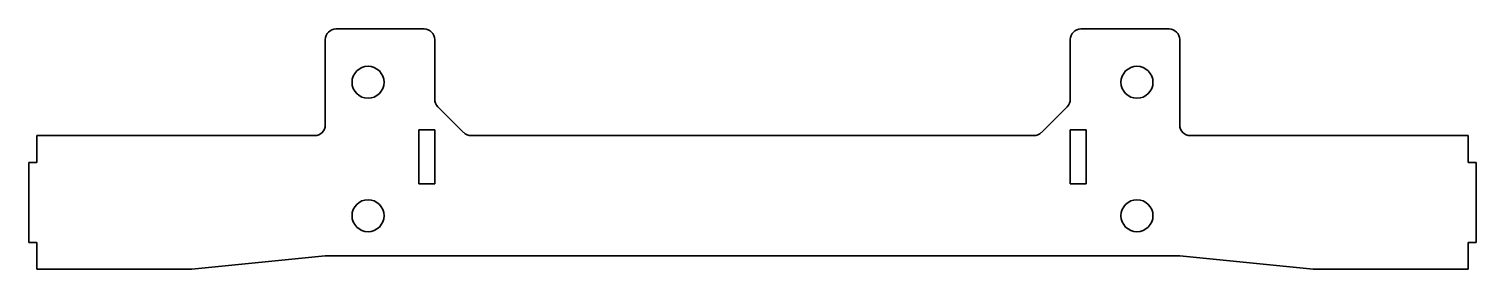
# Model space of a CAD drawing. Header units: millimetres. Extents: x 0 to 271, y 0 to 45.
import ezdxf

# ---------------------------------------------------------------- set-up
doc = ezdxf.new("R2010")
doc.units = ezdxf.units.MM
doc.layers.add('SIMUMAK Visible (ISO)', color=7, linetype='Continuous', lineweight=35)

# ---------------------------------------------------------------- blocks, each defined once
blk = doc.blocks.new('CDR-AU-30-CCLT-01_Sheet_3_CDR-AU-30-CCLT-01')
at = {"layer": 'SIMUMAK Visible (ISO)'}
for p, q in [((-78, 22.5), (-61.5, 22.5)), ((61.5, 22.5), (78, 22.5)), ((-80, 4.5), (-80, 20.5)), ((-59.5, 20.5), (-59.5, 9.33)), ((59.5, 9.33), (59.5, 20.5)), ((80, 20.5), (80, 4.5)), ((-54.09, 3.09), (-58.91, 7.91)), ((58.91, 7.91), (54.09, 3.09)), ((-62.5, 3.6), (-59.5, 3.6)), ((-62.5, -6.5), (-62.5, 3.6)), ((-59.5, 3.6), (-59.5, -6.5)), ((59.5, 3.6), (62.5, 3.6)), ((59.5, -6.5), (59.5, 3.6)), ((62.5, 3.6), (62.5, -6.5)), ((-134, -2.5), (-134, 2.5)), ((-134, 2.5), (-82, 2.5)), ((-52.67, 2.5), (52.67, 2.5)), ((82, 2.5), (134, 2.5)), ((134, 2.5), (134, -2.5)), ((-135.5, -17.5), (-135.5, -2.5)), ((-135.5, -2.5), (-134, -2.5)), ((134, -2.5), (135.5, -2.5)), ((135.5, -2.5), (135.5, -17.5)), ((-59.5, -6.5), (-62.5, -6.5)), ((62.5, -6.5), (59.5, -6.5)), ((-134, -17.5), (-135.5, -17.5)), ((-134, -22.5), (-134, -17.5)), ((135.5, -17.5), (134, -17.5)), ((134, -17.5), (134, -22.5)), ((-105, -22.5), (-80, -20)), ((-80, -20), (80, -20)), ((80, -20), (105, -22.5)), ((-105, -22.5), (-134, -22.5)), ((134, -22.5), (105, -22.5))]:
    blk.add_line(p, q, dxfattribs=at)
for centre in [(-72, 12.5), (72, 12.5), (-72, -12.5), (72, -12.5)]:
    blk.add_circle(centre, 3, dxfattribs=at)
at = {"layer": 'SIMUMAK Visible (ISO)', "extrusion": (0, 0, -1)}
for centre, start, end in [((78, 20.5), 360, 90), ((61.5, 20.5), 90, 180), ((-61.5, 20.5), 360, 90), ((-78, 20.5), 90, 180)]:
    blk.add_arc(centre, 2, start, end, dxfattribs=at)
at = {"layer": 'SIMUMAK Visible (ISO)'}
for centre, start, end in [((-57.5, 9.33), 180, 225), ((57.5, 9.33), 315, 0), ((-82, 4.5), 270, 360), ((-52.67, 4.5), 225, 270), ((52.67, 4.5), 270, 315), ((82, 4.5), 180, 270)]:
    blk.add_arc(centre, 2, start, end, dxfattribs=at)

msp = doc.modelspace()

# ---------------------------------------------------------------- block references
msp.add_blockref('CDR-AU-30-CCLT-01_Sheet_3_CDR-AU-30-CCLT-01', (135.5, 22.5))

doc.saveas('drawing.dxf')
